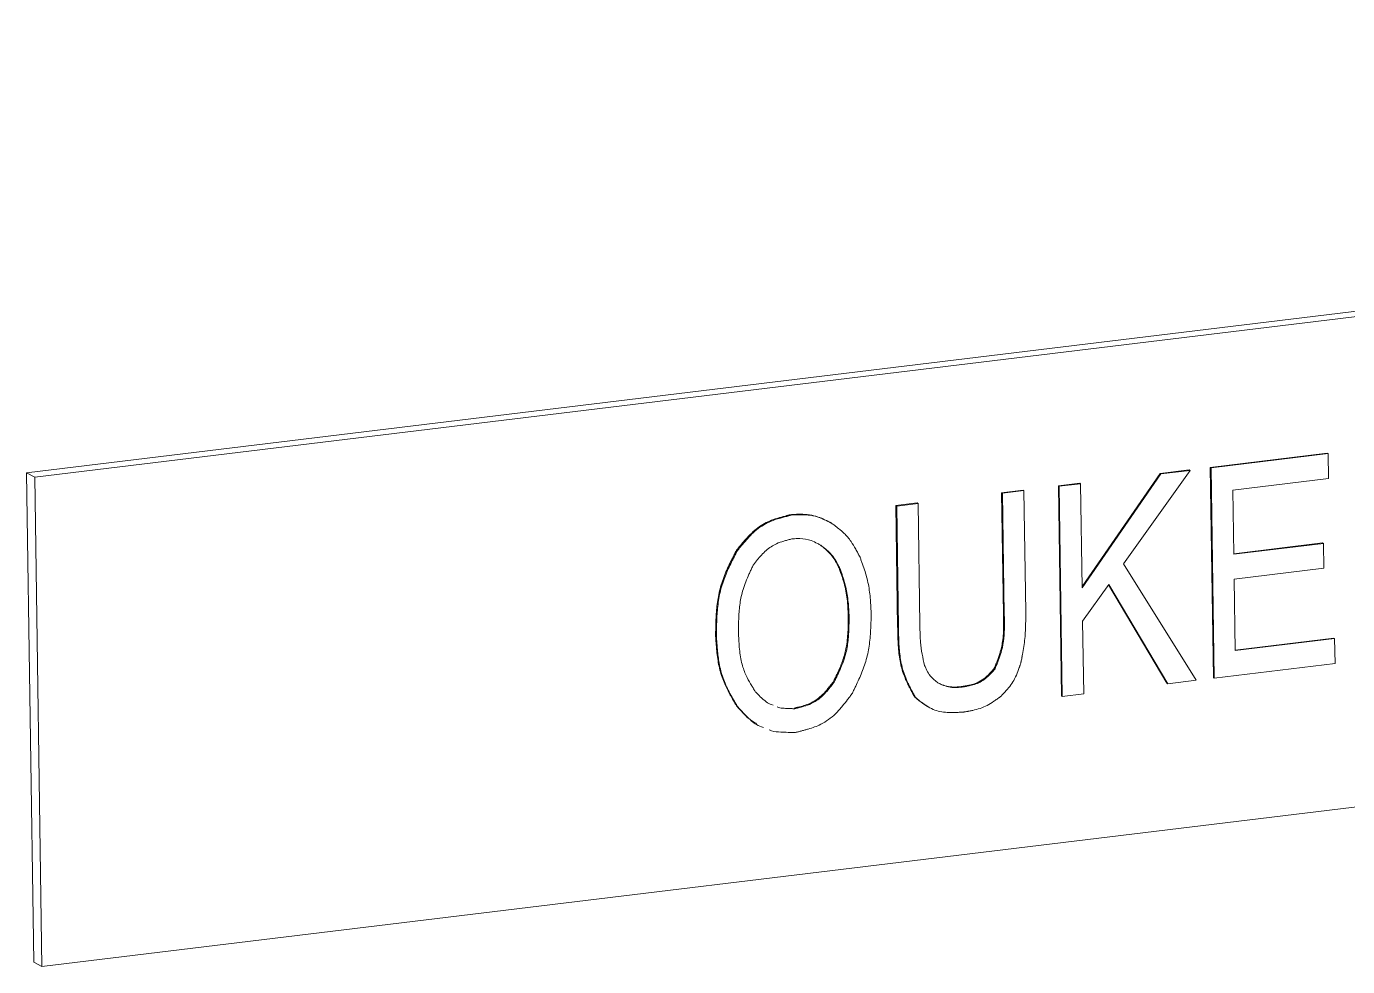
# Model space of a CAD drawing. Header units: millimetres. Extents: x -172 to 1209, y -709 to 1573.
# Drawn here: x 460.29 to 466.84, y 586.35 to 591.02 of the extents above; entities that cross this region are included whole.
import ezdxf

# ---------------------------------------------------------------- set-up
doc = ezdxf.new("R2010")
doc.units = ezdxf.units.MM

msp = doc.modelspace()

# ---------------------------------------------------------------- linework, layer by layer
at = {"color": 7, "linetype": 'Continuous', "lineweight": 15}
for p, q in [((478.5303, 591.0159), (460.2882, 588.8017)), ((460.3292, 588.7805), (478.5713, 590.9946)), ((466.744, 588.8993), (466.1635, 588.8288)), ((466.7481, 588.8971), (466.744, 588.8993)), ((466.1676, 588.8267), (466.7481, 588.8971)), ((466.7481, 588.8971), (466.7499, 588.7741)), ((460.2882, 588.8017), (460.3242, 586.3744)), ((460.3292, 588.7805), (460.2882, 588.8017)), ((460.3652, 586.3532), (460.3292, 588.7805)), ((465.9145, 588.7986), (465.5271, 588.2389)), ((465.5273, 588.2311), (465.9186, 588.7965)), ((466.0627, 588.8139), (465.7319, 588.3502)), ((466.0586, 588.8161), (465.9145, 588.7986)), ((465.9186, 588.7965), (465.9145, 588.7986)), ((465.9186, 588.7965), (466.0627, 588.8139)), ((466.0627, 588.8139), (466.0586, 588.8161)), ((466.1676, 588.8267), (466.1635, 588.8288)), ((466.1635, 588.8288), (466.179, 587.7863)), ((466.1831, 587.7842), (466.1676, 588.8267)), ((466.7499, 588.7741), (466.2756, 588.7165)), ((465.2343, 588.716), (465.128, 588.7031)), ((465.1321, 588.701), (465.128, 588.7031)), ((465.128, 588.7031), (465.1369, 588.1016)), ((465.1321, 588.701), (465.2383, 588.7139)), ((465.2383, 588.7139), (465.2343, 588.716)), ((465.2383, 588.7139), (465.2473, 588.1116)), ((465.5155, 588.7501), (465.4093, 588.7373)), ((465.4093, 588.7373), (465.4247, 587.6948)), ((465.4134, 588.7351), (465.4093, 588.7373)), ((465.4134, 588.7351), (465.5196, 588.748)), ((465.4288, 587.6927), (465.4134, 588.7351)), ((465.5196, 588.748), (465.5155, 588.7501)), ((465.5196, 588.748), (465.5273, 588.2311)), ((466.2756, 588.7165), (466.2804, 588.398)), ((464.7092, 588.6523), (464.6029, 588.6394)), ((464.607, 588.6373), (464.6029, 588.6394)), ((464.6029, 588.6394), (464.6119, 588.0371)), ((464.607, 588.6373), (464.7133, 588.6502)), ((464.616, 588.0349), (464.607, 588.6373)), ((464.7133, 588.6502), (464.7092, 588.6523)), ((464.7133, 588.6502), (464.7222, 588.0486)), ((465.141, 588.0994), (465.1321, 588.701)), ((464.089, 588.5929), (464.0849, 588.5951)), ((478.6073, 588.5674), (460.3652, 586.3532)), ((464.2837, 588.5524), (464.2796, 588.5546)), ((464.2301, 588.4429), (464.226, 588.445)), ((466.7205, 588.454), (466.2803, 588.4006)), ((466.2804, 588.398), (466.7246, 588.4519)), ((466.7246, 588.4519), (466.7205, 588.454)), ((466.7246, 588.4519), (466.7264, 588.3288)), ((463.8166, 588.4163), (463.8125, 588.4185)), ((464.3266, 588.3245), (464.3225, 588.3267)), ((465.7319, 588.3502), (466.0929, 587.7733)), ((466.7264, 588.3288), (466.2822, 588.2749)), ((465.6595, 588.2487), (465.5297, 588.0668)), ((465.658, 588.2466), (465.9485, 587.7583)), ((465.9526, 587.7562), (465.6595, 588.2487)), ((466.2822, 588.2749), (466.2874, 587.9201)), ((464.3709, 588.0889), (464.3668, 588.091)), ((465.141, 588.0994), (465.1369, 588.1016)), ((465.5297, 588.0668), (465.5351, 587.7055)), ((463.7124, 587.993), (463.7084, 587.9951)), ((464.616, 588.0349), (464.6119, 588.0371)), ((466.7764, 587.9821), (466.2874, 587.9227)), ((466.7764, 587.9821), (466.7805, 587.98)), ((466.2874, 587.9201), (466.7805, 587.98)), ((466.7805, 587.98), (466.7823, 587.8569)), ((466.7823, 587.8569), (466.1831, 587.7842)), ((465.0898, 587.8294), (465.0939, 587.8273)), ((466.1831, 587.7842), (466.179, 587.7863)), ((464.2964, 587.7633), (464.2923, 587.7655)), ((464.9302, 587.739), (464.9261, 587.7411)), ((465.9526, 587.7562), (465.9485, 587.7583)), ((466.0929, 587.7733), (465.9526, 587.7562)), ((464.7003, 587.6876), (464.6962, 587.6897)), ((465.4288, 587.6927), (465.4247, 587.6948)), ((465.5351, 587.7055), (465.4288, 587.6927)), ((463.816, 587.6444), (463.8119, 587.6465)), ((464.1019, 587.6321), (464.0978, 587.6342)), ((460.3652, 586.3532), (460.3242, 586.3744))]:
    msp.add_line(p, q, dxfattribs=at)
for points, knots in [([(464.0849, 588.5951), (464.0819, 588.5943), (464.0774, 588.5933), (464.0714, 588.5917), (464.0668, 588.5907), (464.0623, 588.5895), (464.0578, 588.5884), (464.0518, 588.5868), (464.0458, 588.5853), (464.0352, 588.5824), (464.0037, 588.5737), (463.9495, 588.5542), (463.8948, 588.5124), (463.8608, 588.4759), (463.8443, 588.457), (463.8369, 588.4481), (463.8332, 588.4436), (463.8295, 588.4392), (463.8258, 588.4347), (463.8221, 588.4302), (463.8177, 588.4248), (463.8145, 588.4209), (463.8125, 588.4185)], [0, 0, 0, 0, 0.028929, 0.043382, 0.057816, 0.072269, 0.086765, 0.10124, 0.130125, 0.144623, 0.202454, 0.434695, 0.668805, 0.803986, 0.871407, 0.888319, 0.905201, 0.922051, 0.938964, 0.955784, 0.972666, 1, 1, 1, 1]), ([(463.8166, 588.4163), (463.8208, 588.4215), (463.8271, 588.4292), (463.8355, 588.4394), (463.8482, 588.4546), (463.8723, 588.4824), (463.9163, 588.5268), (463.9715, 588.5589), (464.0182, 588.5744), (464.0423, 588.5812), (464.0561, 588.5848), (464.0668, 588.5875), (464.0778, 588.5902), (464.0853, 588.592), (464.089, 588.5929)], [0, 0, 0, 0, 0.0578106, 0.0867304, 0.1156198, 0.2313139, 0.4076992, 0.6621393, 0.795139, 0.8615489, 0.8947555, 0.9279401, 0.9639915, 1, 1, 1, 1]), ([(464.2796, 588.5546), (464.279, 588.5549), (464.277, 588.5559), (464.2743, 588.5572), (464.271, 588.5588), (464.2684, 588.5602), (464.2657, 588.5615), (464.263, 588.5628), (464.2604, 588.564), (464.2557, 588.5663), (464.2416, 588.5728), (464.2147, 588.5846), (464.1747, 588.5951), (464.1413, 588.5964), (464.1207, 588.5964), (464.1141, 588.5961), (464.1109, 588.5961), (464.1085, 588.596), (464.1066, 588.5959), (464.1047, 588.5958), (464.1033, 588.5958), (464.1019, 588.5957), (464.1005, 588.5958), (464.0991, 588.5957), (464.0972, 588.5955), (464.0953, 588.5955), (464.0934, 588.5954), (464.092, 588.5953), (464.0906, 588.5953), (464.0892, 588.5952), (464.0873, 588.5952), (464.0859, 588.5951), (464.0849, 588.5951)], [0, 0, 0, 0, 0.0110185, 0.0331697, 0.0442453, 0.0665302, 0.0776058, 0.0887386, 0.110816, 0.1218916, 0.166277, 0.3437472, 0.5615908, 0.7796517, 0.8346856, 0.8622176, 0.8760285, 0.8828567, 0.8966448, 0.9035389, 0.9103671, 0.9172611, 0.9241805, 0.9310746, 0.9379534, 0.9516756, 0.9585697, 0.9654638, 0.9723578, 0.9792519, 0.986146, 1, 1, 1, 1]), ([(464.089, 588.5929), (464.0905, 588.593), (464.0936, 588.5932), (464.0974, 588.5932), (464.1012, 588.5934), (464.1042, 588.5936), (464.1072, 588.5937), (464.1103, 588.5937), (464.1186, 588.5941), (464.1383, 588.5945), (464.1718, 588.5935), (464.2112, 588.5853), (464.24, 588.5734), (464.2561, 588.5659), (464.2634, 588.5625), (464.2692, 588.5596), (464.275, 588.5568), (464.2793, 588.5546), (464.2823, 588.5532), (464.2837, 588.5524)], [0, 0, 0, 0, 0.022198, 0.044416, 0.055482, 0.077614, 0.088746, 0.099834, 0.121987, 0.210691, 0.388268, 0.61266, 0.805743, 0.854378, 0.878644, 0.927134, 0.951359, 0.975775, 1, 1, 1, 1]), ([(464.2837, 588.5524), (464.2861, 588.5507), (464.2932, 588.5453), (464.3051, 588.5364), (464.3238, 588.5218), (464.3507, 588.4987), (464.3797, 588.4647), (464.3985, 588.4331), (464.4093, 588.4134), (464.4137, 588.4051), (464.4173, 588.3984), (464.4208, 588.3917), (464.4234, 588.3866), (464.4251, 588.3833)], [0, 0, 0, 0, 0.040492, 0.121353, 0.202194, 0.36417, 0.60273, 0.800869, 0.85061, 0.900311, 0.925214, 0.950089, 1, 1, 1, 1]), ([(464.0914, 588.475), (464.0899, 588.4746), (464.0854, 588.4735), (464.0794, 588.472), (464.0719, 588.4701), (464.0613, 588.4673), (464.0403, 588.4616), (464.0033, 588.449), (463.9654, 588.4248), (463.9357, 588.3943), (463.9201, 588.3759), (463.91, 588.3633), (463.905, 588.3569), (463.8999, 588.3506), (463.8966, 588.3463), (463.895, 588.3442)], [0, 0, 0, 0, 0.019867, 0.059573, 0.079499, 0.119233, 0.198749, 0.358035, 0.613577, 0.741335, 0.870442, 0.902911, 0.935298, 0.967603, 1, 1, 1, 1]), ([(464.2301, 588.4429), (464.2249, 588.4457), (464.2093, 588.4542), (464.1765, 588.4704), (464.1338, 588.4766), (464.103, 588.4754), (464.0914, 588.475)], [0, 0, 0, 0, 0.123837, 0.37169, 0.763229, 1, 1, 1, 1]), ([(464.226, 588.445), (464.2307, 588.4415), (464.2544, 588.4234), (464.2925, 588.3883), (464.3129, 588.3463), (464.3225, 588.3267)], [0, 0, 0, 0, 0.11698, 0.587887, 1, 1, 1, 1]), ([(464.3266, 588.3245), (464.3239, 588.33), (464.3102, 588.3577), (464.2829, 588.4032), (464.2469, 588.4303), (464.2301, 588.4429)], [0, 0, 0, 0, 0.116863, 0.587692, 1, 1, 1, 1]), ([(463.8125, 588.4185), (463.811, 588.4155), (463.8087, 588.411), (463.8056, 588.4051), (463.8033, 588.4006), (463.8003, 588.3947), (463.7972, 588.3888), (463.7942, 588.3828), (463.792, 588.3784), (463.7875, 588.3694), (463.7718, 588.3381), (463.7472, 588.2838), (463.7238, 588.2083), (463.7148, 588.1442), (463.7111, 588.0932), (463.7099, 588.0661), (463.7095, 588.0502), (463.7093, 588.0454), (463.7092, 588.0415), (463.7091, 588.0375), (463.709, 588.0343), (463.709, 588.0303), (463.7089, 588.0272), (463.7088, 588.0232), (463.7088, 588.0192), (463.7087, 588.0153), (463.7086, 588.0113), (463.7085, 588.0081), (463.7085, 588.0041), (463.7084, 588), (463.7084, 587.9967), (463.7084, 587.9951)], [0, 0, 0, 0, 0.022425, 0.033629, 0.044833, 0.056019, 0.078393, 0.089563, 0.100732, 0.112, 0.15669, 0.335962, 0.511593, 0.687313, 0.774829, 0.862504, 0.873453, 0.884403, 0.895351, 0.900825, 0.911774, 0.917246, 0.928192, 0.933665, 0.94461, 0.955556, 0.961027, 0.971973, 0.977445, 0.988789, 1, 1, 1, 1]), ([(463.7124, 587.993), (463.7125, 587.9962), (463.7127, 588.006), (463.7129, 588.0189), (463.7132, 588.0352), (463.7138, 588.0579), (463.7156, 588.1035), (463.7203, 588.1558), (463.7321, 588.2204), (463.7515, 588.2818), (463.7751, 588.3338), (463.79, 588.3641), (463.7955, 588.3752), (463.8011, 588.3862), (463.8067, 588.3971), (463.8123, 588.4081), (463.8152, 588.4136), (463.8166, 588.4163)], [0, 0, 0, 0, 0.022288, 0.067132, 0.089425, 0.134152, 0.223689, 0.402967, 0.492552, 0.669741, 0.834449, 0.875794, 0.896492, 0.917241, 0.958578, 0.97928, 1, 1, 1, 1]), ([(464.4251, 588.3833), (464.4262, 588.3804), (464.4283, 588.3746), (464.4315, 588.3658), (464.4379, 588.3482), (464.4472, 588.3217), (464.462, 588.2738), (464.4717, 588.2237), (464.476, 588.1789), (464.4776, 588.1564), (464.4783, 588.1435), (464.4789, 588.1339), (464.4794, 588.1242), (464.4799, 588.1126), (464.4803, 588.1042), (464.4805, 588.099)], [0, 0, 0, 0, 0.032487, 0.065141, 0.097946, 0.22844, 0.359118, 0.620923, 0.751634, 0.816939, 0.849669, 0.882196, 0.914914, 0.947626, 1, 1, 1, 1]), ([(463.895, 588.3442), (463.8935, 588.3411), (463.8907, 588.3351), (463.8865, 588.326), (463.8824, 588.3169), (463.8768, 588.3048), (463.862, 588.2713), (463.841, 588.2182), (463.8266, 588.1457), (463.8233, 588.0932), (463.8224, 588.0577), (463.8222, 588.04), (463.8221, 588.0252), (463.8221, 588.0134), (463.822, 588.0075), (463.822, 588.0045)], [0, 0, 0, 0, 0.028026, 0.05616, 0.084274, 0.11233, 0.168614, 0.393787, 0.59134, 0.795098, 0.846223, 0.897491, 0.948748, 0.974374, 1, 1, 1, 1]), ([(464.3225, 588.3267), (464.323, 588.3252), (464.3238, 588.323), (464.325, 588.3193), (464.3261, 588.3163), (464.3273, 588.3126), (464.3283, 588.3097), (464.3296, 588.306), (464.3306, 588.303), (464.3324, 588.2979), (464.3375, 588.2823), (464.3504, 588.2418), (464.3605, 588.1888), (464.364, 588.1438), (464.365, 588.1254), (464.3654, 588.1192), (464.3656, 588.1157), (464.3658, 588.1113), (464.366, 588.1078), (464.3662, 588.1034), (464.3664, 588.0999), (464.3666, 588.0955), (464.3667, 588.0928), (464.3668, 588.091)], [0, 0, 0, 0, 0.019884, 0.029584, 0.049469, 0.059392, 0.079034, 0.088958, 0.108786, 0.118486, 0.158107, 0.316191, 0.654859, 0.827236, 0.870379, 0.881222, 0.902907, 0.913515, 0.935194, 0.946035, 0.967479, 0.97832, 1, 1, 1, 1]), ([(464.3709, 588.0889), (464.3707, 588.0921), (464.3705, 588.097), (464.3701, 588.105), (464.3697, 588.1131), (464.369, 588.126), (464.3676, 588.1484), (464.3637, 588.1928), (464.3537, 588.2421), (464.3416, 588.2804), (464.3357, 588.2981), (464.3327, 588.3069), (464.3301, 588.3142), (464.3281, 588.3201), (464.3271, 588.3231), (464.3266, 588.3245)], [0, 0, 0, 0, 0.039586, 0.059379, 0.098734, 0.138329, 0.217325, 0.375422, 0.685294, 0.842411, 0.881786, 0.921234, 0.960496, 0.98036, 1, 1, 1, 1]), ([(465.2473, 588.1116), (465.2473, 588.1083), (465.2473, 588.1035), (465.2473, 588.0954), (465.2473, 588.0873), (465.2473, 588.0743), (465.2469, 588.0386), (465.2452, 587.993), (465.2384, 587.9403), (465.2331, 587.9103), (465.2296, 587.8918), (465.2283, 587.885), (465.227, 587.8783), (465.2256, 587.8715), (465.2243, 587.8648), (465.2236, 587.8614), (465.2233, 587.8597)], [0, 0, 0, 0, 0.038742, 0.057882, 0.096624, 0.135369, 0.212639, 0.522371, 0.677254, 0.838657, 0.87906, 0.899169, 0.919277, 0.959744, 0.979866, 1, 1, 1, 1]), ([(464.3668, 588.091), (464.3668, 588.0878), (464.3667, 588.0813), (464.3666, 588.0732), (464.3665, 588.0667), (464.3665, 588.0618), (464.3664, 588.057), (464.3663, 588.0521), (464.3662, 588.0472), (464.366, 588.0375), (464.3648, 588.0033), (464.3608, 587.9496), (464.3446, 587.8824), (464.3264, 587.8379), (464.3142, 587.8113), (464.3103, 587.8028), (464.308, 587.798), (464.3057, 587.7932), (464.3034, 587.7883), (464.3011, 587.7835), (464.2994, 587.7799), (464.2976, 587.7763), (464.2953, 587.7715), (464.2935, 587.7679), (464.2923, 587.7655)], [0, 0, 0, 0, 0.029277, 0.058379, 0.073019, 0.08766, 0.102301, 0.116944, 0.131588, 0.146059, 0.204495, 0.438839, 0.626022, 0.812282, 0.859195, 0.882753, 0.894488, 0.90607, 0.92958, 0.941357, 0.953133, 0.964758, 0.976556, 1, 1, 1, 1]), ([(464.2964, 587.7633), (464.2979, 587.7663), (464.3008, 587.7723), (464.3051, 587.7813), (464.3138, 587.7993), (464.3319, 587.8383), (464.3549, 587.8976), (464.3652, 587.958), (464.3689, 588.0039), (464.37, 588.0325), (464.3705, 588.0525), (464.3706, 588.0639), (464.3708, 588.0751), (464.3708, 588.0834), (464.3709, 588.0889)], [0, 0, 0, 0, 0.0292357, 0.0584286, 0.0875788, 0.2045653, 0.4356322, 0.6422024, 0.7450364, 0.8478342, 0.8990907, 0.9248869, 0.9505063, 1, 1, 1, 1]), ([(464.4805, 588.099), (464.4803, 588.0925), (464.4798, 588.073), (464.4789, 588.0405), (464.4768, 588.0014), (464.4732, 587.9623), (464.4659, 587.9108), (464.4495, 587.8485), (464.425, 587.7894), (464.4064, 587.7494), (464.3955, 587.7265), (464.39, 587.7151), (464.3872, 587.7094)], [0, 0, 0, 0, 0.048784, 0.146533, 0.244139, 0.341836, 0.439486, 0.630249, 0.81451, 0.907314, 0.953622, 1, 1, 1, 1]), ([(464.7222, 588.0486), (464.7222, 588.047), (464.7223, 588.0421), (464.7224, 588.0356), (464.7225, 588.0275), (464.7228, 588.0162), (464.7234, 587.9936), (464.7253, 587.9546), (464.7323, 587.9029), (464.7414, 587.8652), (464.7459, 587.8463)], [0, 0, 0, 0, 0.023524, 0.070571, 0.094094, 0.141142, 0.234966, 0.423046, 0.710356, 1, 1, 1, 1]), ([(465.1369, 588.1016), (465.137, 588.0999), (465.1371, 588.0967), (465.1372, 588.0918), (465.1373, 588.087), (465.1373, 588.0821), (465.1374, 588.0773), (465.1375, 588.0724), (465.1376, 588.0675), (465.1377, 588.0578), (465.1377, 588.0238), (465.1354, 587.9708), (465.1184, 587.8985), (465.1001, 587.8544), (465.0898, 587.8294)], [0, 0, 0, 0, 0.017678, 0.035355, 0.053032, 0.070709, 0.088386, 0.106063, 0.12374, 0.141417, 0.211923, 0.495008, 0.712996, 1, 1, 1, 1]), ([(465.0939, 587.8273), (465.0964, 587.8334), (465.109, 587.8642), (465.1286, 587.9149), (465.1401, 587.9811), (465.1417, 588.026), (465.1418, 588.0529), (465.1417, 588.0627), (465.1416, 588.0724), (465.1414, 588.0822), (465.1412, 588.092), (465.1411, 588.097), (465.141, 588.0994)], [0, 0, 0, 0, 0.070547, 0.353335, 0.573583, 0.786198, 0.839655, 0.866169, 0.892893, 0.946341, 0.973065, 1, 1, 1, 1]), ([(463.7084, 587.9951), (463.7085, 587.9935), (463.7086, 587.9911), (463.7089, 587.9871), (463.7091, 587.9838), (463.7093, 587.9806), (463.7095, 587.9774), (463.7097, 587.9742), (463.71, 587.971), (463.7101, 587.9686), (463.7104, 587.9654), (463.7106, 587.9622), (463.7108, 587.959), (463.7111, 587.9558), (463.7113, 587.9526), (463.7116, 587.9494), (463.7119, 587.9446), (463.7133, 587.9277), (463.7161, 587.899), (463.7215, 587.861), (463.7316, 587.8119), (463.7511, 587.7572), (463.7739, 587.7131), (463.7875, 587.6885), (463.792, 587.6808), (463.7951, 587.6752), (463.7977, 587.6708), (463.8009, 587.6653), (463.8035, 587.6608), (463.8061, 587.6564), (463.8087, 587.652), (463.8106, 587.6487), (463.8119, 587.6465)], [0, 0, 0, 0, 0.012786, 0.019179, 0.031964, 0.038359, 0.044752, 0.057388, 0.063783, 0.070176, 0.076571, 0.089361, 0.095758, 0.102002, 0.114796, 0.121194, 0.127591, 0.153037, 0.255135, 0.357147, 0.459203, 0.658914, 0.829162, 0.871855, 0.893217, 0.903965, 0.925249, 0.935901, 0.957337, 0.967989, 0.978659, 1, 1, 1, 1]), ([(463.816, 587.6444), (463.8145, 587.647), (463.8114, 587.6522), (463.8067, 587.6601), (463.8006, 587.6707), (463.7899, 587.6892), (463.7693, 587.7268), (463.7485, 587.7718), (463.7338, 587.8198), (463.7239, 587.8667), (463.719, 587.9076), (463.7163, 587.9388), (463.7154, 587.9502), (463.7146, 587.9616), (463.7138, 587.973), (463.713, 587.9844), (463.7126, 587.9901), (463.7124, 587.993)], [0, 0, 0, 0, 0.025374, 0.05088, 0.076481, 0.12744, 0.229404, 0.433851, 0.535852, 0.637979, 0.818614, 0.863886, 0.886583, 0.909272, 0.954641, 0.977322, 1, 1, 1, 1]), ([(463.822, 588.0045), (463.8222, 588.0013), (463.8225, 587.9948), (463.823, 587.9851), (463.8234, 587.9755), (463.8246, 587.9562), (463.8275, 587.9146), (463.836, 587.8564), (463.8574, 587.7996), (463.8761, 587.7652), (463.887, 587.7467), (463.891, 587.74), (463.895, 587.7332), (463.8992, 587.7266), (463.9032, 587.7199), (463.9053, 587.7166), (463.9063, 587.7149)], [0, 0, 0, 0, 0.030754, 0.06151, 0.092086, 0.122853, 0.245687, 0.489905, 0.684947, 0.842254, 0.881603, 0.901278, 0.921134, 0.960465, 0.980233, 1, 1, 1, 1]), ([(464.6119, 588.0371), (464.6119, 588.0354), (464.612, 588.0306), (464.6121, 588.0242), (464.6123, 588.0161), (464.6124, 588.0096), (464.6126, 588.0031), (464.6127, 587.9966), (464.6129, 587.9902), (464.6133, 587.9789), (464.6146, 587.945), (464.6181, 587.9), (464.6288, 587.8396), (464.6433, 587.795), (464.6578, 587.7631), (464.6637, 587.7512), (464.6649, 587.7487), (464.6658, 587.7468), (464.6668, 587.745), (464.6677, 587.7431), (464.6687, 587.7413), (464.6705, 587.7375), (464.6735, 587.732), (464.6766, 587.7258), (464.679, 587.7215), (464.6802, 587.7191), (464.6812, 587.7172), (464.6822, 587.7154), (464.6836, 587.713), (464.6848, 587.7105), (464.6862, 587.7081), (464.6875, 587.7056), (464.6892, 587.7026), (464.6912, 587.699), (464.693, 587.6956), (464.6947, 587.6925), (464.6957, 587.6906), (464.6962, 587.6897)], [0, 0, 0, 0, 0.013051, 0.038997, 0.052048, 0.07815, 0.091201, 0.104252, 0.130356, 0.143254, 0.195474, 0.404134, 0.508546, 0.698323, 0.792894, 0.804603, 0.810615, 0.816487, 0.822375, 0.828264, 0.834153, 0.840198, 0.8637, 0.887394, 0.899138, 0.905079, 0.911038, 0.916979, 0.922801, 0.934701, 0.940522, 0.946481, 0.95828, 0.970078, 0.981877, 0.990998, 1, 1, 1, 1]), ([(464.7003, 587.6876), (464.6996, 587.6889), (464.6985, 587.6909), (464.6967, 587.6943), (464.6948, 587.6976), (464.6926, 587.7017), (464.6904, 587.7057), (464.6882, 587.7097), (464.686, 587.7138), (464.6817, 587.7219), (464.6774, 587.73), (464.6732, 587.7382), (464.6711, 587.7423), (464.6691, 587.7464), (464.665, 587.7547), (464.6511, 587.784), (464.6316, 587.8371), (464.622, 587.9006), (464.6187, 587.946), (464.6176, 587.9693), (464.617, 587.9865), (464.6167, 588.0003), (464.6164, 588.0142), (464.6162, 588.0246), (464.616, 588.0315), (464.616, 588.0349)], [0, 0, 0, 0, 0.013034, 0.019533, 0.032567, 0.045583, 0.058599, 0.071615, 0.084612, 0.09773, 0.149902, 0.162931, 0.175926, 0.188887, 0.20197, 0.254117, 0.463411, 0.672658, 0.776978, 0.832637, 0.860613, 0.916246, 0.944216, 0.972186, 1, 1, 1, 1]), ([(465.2233, 587.8597), (465.2227, 587.8581), (465.222, 587.8558), (465.2207, 587.8518), (465.2196, 587.8487), (465.2186, 587.8455), (465.2178, 587.8431), (465.2167, 587.84), (465.2137, 587.8313), (465.2065, 587.811), (465.1894, 587.77), (465.1586, 587.7296), (465.1334, 587.7033), (465.1248, 587.6942)], [0, 0, 0, 0, 0.025747, 0.038451, 0.063941, 0.076672, 0.089431, 0.102474, 0.128048, 0.230069, 0.434975, 0.80544, 1, 1, 1, 1]), ([(464.7459, 587.8463), (464.7484, 587.8406), (464.755, 587.8252), (464.7693, 587.7965), (464.7926, 587.7744), (464.8098, 587.762), (464.8152, 587.7582)], [0, 0, 0, 0, 0.159155, 0.43043, 0.823505, 1, 1, 1, 1]), ([(465.0898, 587.8294), (465.0853, 587.8245), (465.0627, 587.8002), (465.0277, 587.7675), (464.9853, 587.7532), (464.9641, 587.7479), (464.9546, 587.7463), (464.9505, 587.7453), (464.949, 587.7452), (464.9474, 587.7448), (464.9459, 587.7445), (464.9444, 587.7443), (464.9425, 587.7439), (464.941, 587.7437), (464.9395, 587.7434), (464.938, 587.7431), (464.9364, 587.7429), (464.9346, 587.7425), (464.933, 587.7423), (464.9315, 587.742), (464.93, 587.7418), (464.9283, 587.7415), (464.9268, 587.7412), (464.9261, 587.7411)], [0, 0, 0, 0, 0.100265, 0.50526, 0.707109, 0.807371, 0.857475, 0.863778, 0.876342, 0.882571, 0.888853, 0.901417, 0.907624, 0.920188, 0.92647, 0.932699, 0.945263, 0.951545, 0.964024, 0.970306, 0.976588, 0.988257, 1, 1, 1, 1]), ([(464.9302, 587.739), (464.9317, 587.7392), (464.9363, 587.74), (464.9424, 587.7411), (464.9484, 587.7421), (464.9575, 587.7438), (464.9845, 587.7491), (465.03, 587.7638), (465.0679, 587.7992), (465.0881, 587.821), (465.0939, 587.8273)], [0, 0, 0, 0, 0.0251195, 0.0752092, 0.1002541, 0.125315, 0.2255325, 0.5472188, 0.8708539, 1, 1, 1, 1]), ([(464.2923, 587.7655), (464.2918, 587.7648), (464.2908, 587.7635), (464.2893, 587.7615), (464.2877, 587.7596), (464.2865, 587.7579), (464.2852, 587.7563), (464.2839, 587.7546), (464.2827, 587.753), (464.2814, 587.7514), (464.2801, 587.7498), (464.2788, 587.7481), (464.2775, 587.7465), (464.2762, 587.7449), (464.2749, 587.7432), (464.2736, 587.7416), (464.2708, 587.7381), (464.2598, 587.7245), (464.2332, 587.6941), (464.1943, 587.665), (464.1541, 587.6496), (464.1337, 587.6436), (464.1222, 587.6405), (464.1187, 587.6395), (464.1152, 587.6386), (464.1118, 587.6378), (464.1083, 587.6368), (464.1048, 587.6359), (464.1013, 587.635), (464.099, 587.6345), (464.0978, 587.6342)], [0, 0, 0, 0, 0.010053, 0.020146, 0.030024, 0.040117, 0.045057, 0.05515, 0.065203, 0.070183, 0.080102, 0.090196, 0.095176, 0.105137, 0.115271, 0.120251, 0.130254, 0.170347, 0.330619, 0.620053, 0.753521, 0.876637, 0.892065, 0.907494, 0.922891, 0.938289, 0.953777, 0.969174, 0.98463, 1, 1, 1, 1]), ([(464.1019, 587.6321), (464.1035, 587.6324), (464.108, 587.6336), (464.114, 587.6352), (464.1215, 587.637), (464.132, 587.6399), (464.153, 587.6458), (464.1898, 587.6587), (464.2271, 587.6833), (464.2564, 587.7136), (464.2708, 587.731), (464.2792, 587.7413), (464.2817, 587.7444), (464.2841, 587.7476), (464.2866, 587.7507), (464.2891, 587.7539), (464.2924, 587.7581), (464.2948, 587.7612), (464.2964, 587.7633)], [0, 0, 0, 0, 0.020008, 0.060052, 0.08006, 0.120108, 0.200177, 0.360505, 0.614802, 0.743214, 0.871454, 0.887442, 0.903561, 0.91964, 0.935718, 0.951755, 0.967792, 1, 1, 1, 1]), ([(464.9261, 587.7411), (464.9201, 587.7407), (464.9018, 587.7394), (464.8727, 587.739), (464.8403, 587.7473), (464.8209, 587.7559), (464.8111, 587.7603)], [0, 0, 0, 0, 0.151763, 0.455998, 0.724659, 1, 1, 1, 1]), ([(464.8152, 587.7582), (464.8206, 587.7558), (464.8365, 587.7487), (464.8631, 587.739), (464.8969, 587.7366), (464.919, 587.7382), (464.9302, 587.739)], [0, 0, 0, 0, 0.151865, 0.446927, 0.720428, 1, 1, 1, 1]), ([(463.9063, 587.7149), (463.9074, 587.7138), (463.9105, 587.7107), (463.9158, 587.7054), (463.9212, 587.7002), (463.9286, 587.6929), (463.943, 587.6799), (463.9637, 587.6609), (463.9841, 587.6535), (463.9934, 587.6501)], [0, 0, 0, 0, 0.040628, 0.121968, 0.203124, 0.244003, 0.406617, 0.732381, 1, 1, 1, 1]), ([(464.3872, 587.7094), (464.3853, 587.7068), (464.3813, 587.7014), (464.3754, 587.6934), (464.3695, 587.6854), (464.3575, 587.6695), (464.3364, 587.6424), (464.2958, 587.5961), (464.2378, 587.5542), (464.1841, 587.5355), (464.1551, 587.5272), (464.1418, 587.5235), (464.1311, 587.5209), (464.1204, 587.5181), (464.1124, 587.516), (464.107, 587.5147), (464.1044, 587.5141)], [0, 0, 0, 0, 0.027263, 0.054525, 0.081869, 0.109024, 0.21813, 0.363437, 0.615661, 0.806399, 0.85476, 0.878972, 0.92731, 0.95152, 0.975749, 1, 1, 1, 1]), ([(464.6962, 587.6897), (464.6974, 587.6888), (464.6997, 587.6869), (464.7032, 587.6841), (464.7067, 587.6814), (464.7095, 587.679), (464.7125, 587.6767), (464.7154, 587.6744), (464.7183, 587.6721), (464.7224, 587.669), (464.7349, 587.6597), (464.7471, 587.6487), (464.7593, 587.644), (464.7605, 587.6435)], [0, 0, 0, 0, 0.056397, 0.112352, 0.168432, 0.224829, 0.252715, 0.308922, 0.365256, 0.393269, 0.505149, 0.954518, 1, 1, 1, 1]), ([(464.9398, 587.6155), (464.9367, 587.6153), (464.9306, 587.6149), (464.9215, 587.6144), (464.9124, 587.6138), (464.9003, 587.6133), (464.8668, 587.6124), (464.8239, 587.6147), (464.7791, 587.6316), (464.7501, 587.6492), (464.7303, 587.6638), (464.7183, 587.6732), (464.7123, 587.678), (464.7063, 587.6828), (464.7023, 587.686), (464.7003, 587.6876)], [0, 0, 0, 0, 0.034558, 0.069127, 0.103696, 0.138293, 0.207431, 0.485372, 0.624176, 0.762725, 0.881176, 0.910907, 0.940656, 0.970192, 1, 1, 1, 1]), ([(465.1248, 587.6942), (465.1235, 587.6933), (465.1215, 587.6918), (465.1182, 587.6894), (465.1156, 587.6875), (465.113, 587.6856), (465.111, 587.6842), (465.1084, 587.6822), (465.1011, 587.6772), (465.0839, 587.6648), (465.0564, 587.6478), (465.0213, 587.6328), (464.991, 587.6251), (464.9713, 587.6211), (464.9622, 587.6194), (464.9562, 587.6184), (464.9502, 587.6172), (464.9442, 587.6163), (464.9412, 587.6158), (464.9398, 587.6155)], [0, 0, 0, 0, 0.023353, 0.03503, 0.058246, 0.069922, 0.081463, 0.093139, 0.116343, 0.20945, 0.395786, 0.582513, 0.768909, 0.861941, 0.885205, 0.908455, 0.954275, 0.977166, 1, 1, 1, 1]), ([(463.8119, 587.6465), (463.8129, 587.6454), (463.8149, 587.6432), (463.8179, 587.6398), (463.8209, 587.6365), (463.8239, 587.6331), (463.827, 587.6298), (463.8295, 587.627), (463.8315, 587.6248), (463.8331, 587.6232), (463.8351, 587.621), (463.8371, 587.6188), (463.8391, 587.6166), (463.8423, 587.6134), (463.8531, 587.602), (463.8741, 587.5791), (463.8986, 587.5661), (463.9125, 587.5587)], [0, 0, 0, 0, 0.033234, 0.066532, 0.099766, 0.133064, 0.166427, 0.199489, 0.216203, 0.232618, 0.249331, 0.282524, 0.299302, 0.315783, 0.3822, 0.648228, 1, 1, 1, 1]), ([(463.9457, 587.5392), (463.934, 587.5434), (463.9018, 587.5549), (463.8731, 587.5839), (463.8519, 587.6054), (463.8423, 587.6154), (463.8348, 587.6237), (463.8272, 587.6319), (463.8216, 587.6381), (463.8179, 587.6423), (463.816, 587.6444)], [0, 0, 0, 0, 0.219045, 0.60628, 0.704666, 0.753721, 0.852203, 0.901263, 0.950512, 1, 1, 1, 1]), ([(464.0142, 587.6411), (464.0163, 587.6401), (464.0271, 587.6351), (464.0484, 587.6343), (464.0689, 587.6327), (464.0821, 587.6324), (464.0887, 587.6323), (464.0953, 587.6321), (464.0997, 587.6321), (464.1019, 587.6321)], [0, 0, 0, 0, 0.077103, 0.407896, 0.703587, 0.77777, 0.851873, 0.925975, 1, 1, 1, 1]), ([(464.1044, 587.5141), (464.1013, 587.5141), (464.0953, 587.5141), (464.0862, 587.5143), (464.0772, 587.5144), (464.059, 587.5148), (464.0285, 587.5167), (463.9958, 587.5177), (463.978, 587.5257), (463.9743, 587.5273)], [0, 0, 0, 0, 0.068535, 0.137121, 0.205706, 0.274297, 0.548531, 0.90706, 1, 1, 1, 1])]:
    msp.add_open_spline(points, degree=3, knots=knots, dxfattribs=at)

doc.saveas('drawing.dxf')
